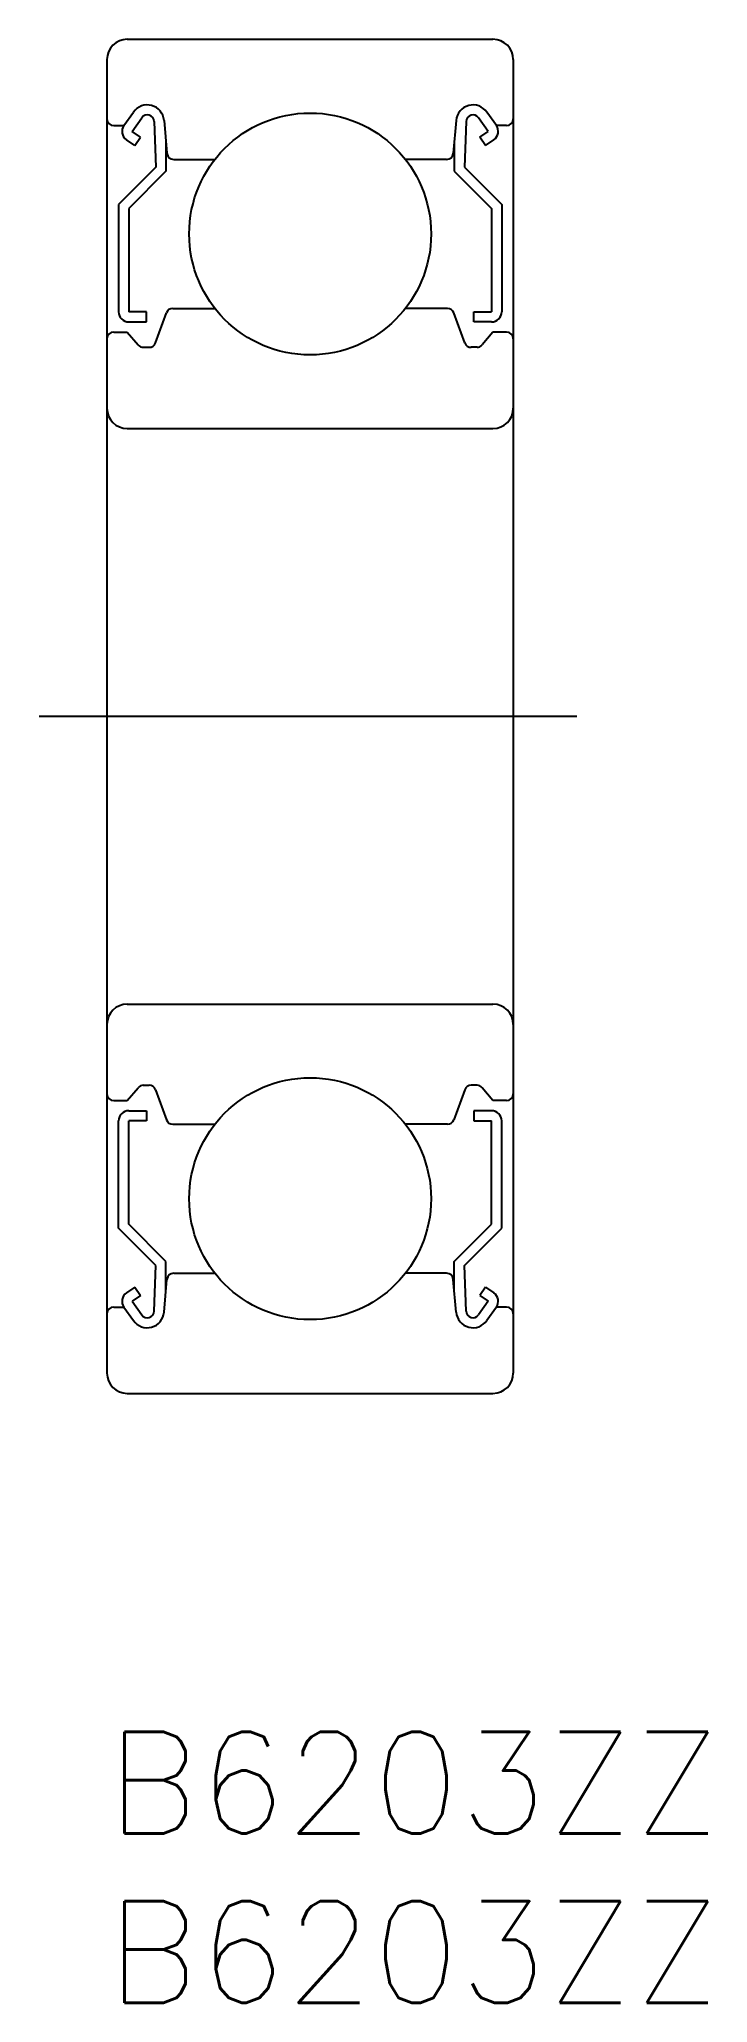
# Model space of a CAD drawing. Extents: x -2 to 17.7, y -8 to 50.
import ezdxf

# ---------------------------------------------------------------- set-up
doc = ezdxf.new("R2010")
doc.units = 0
doc.header["$LTSCALE"] = 0.5
doc.linetypes.add('CENTER', pattern=[50.8, 31.75, -6.35, 6.35, -6.35])
for name, color, linetype in [('MSM_CENTER', 1, 'CENTER'), ('MSM_CONTINUOUS', 7, 'CONTINUOUS'), ('MSM_PART_NUMBER', 7, 'CONTINUOUS')]:
    doc.layers.add(name, color=color, linetype=linetype)
doc.styles.get("Standard").update_dxf_attribs({"font": 'txt.shx', "height": 3, "bigfont": 'bigfont.shx'})

# ---------------------------------------------------------------- blocks, each defined once
blk = doc.blocks.new('*U3')
at = {"layer": 'MSM_PART_NUMBER'}
blk.add_text('B6203ZZ', height=3, dxfattribs=at).set_placement((0, -3))
blk = doc.blocks.new('*U4')
at = {"layer": 'MSM_PART_NUMBER'}
blk.add_text('B6203ZZ', height=3, dxfattribs=at).set_placement((0, -8))

msp = doc.modelspace()

# ---------------------------------------------------------------- linework, layer by layer
at = {"layer": 'MSM_CENTER'}
msp.add_line((-2, 30), (14, 30), dxfattribs=at)
at = {"layer": 'MSM_CONTINUOUS'}
for p, q in [((0.6, 50), (11.4, 50)), ((0, 49.4), (0, 10.6)), ((12, 49.4), (12, 10.6)), ((0.5, 47.45), (0.779, 47.847)), ((0.746, 47.278), (1.028, 47.68)), ((1.392, 47.573), (1.442, 46.224)), ((1.686, 47.604), (1.772, 46.632)), ((10.314, 47.604), (10.228, 46.632)), ((10.608, 47.573), (10.558, 46.224)), ((11.254, 47.278), (10.972, 47.68)), ((11.5, 47.45), (11.221, 47.847)), ((0.2, 47.45), (0.5, 47.45)), ((0.819, 46.86), (0.574, 47.032)), ((0.991, 47.105), (0.746, 47.278)), ((0.819, 46.86), (0.991, 47.105)), ((11.009, 47.105), (11.254, 47.278)), ((11.181, 46.86), (11.009, 47.105)), ((11.181, 46.86), (11.426, 47.032)), ((11.8, 47.45), (11.5, 47.45)), ((1.742, 46.972), (1.742, 46.1)), ((1.971, 46.45), (3.186, 46.45)), ((10.029, 46.45), (8.814, 46.45)), ((10.258, 46.972), (10.258, 46.1)), ((1.442, 46.224), (0.342, 45.124)), ((1.742, 46.1), (0.642, 45)), ((10.258, 46.1), (11.358, 45)), ((10.558, 46.224), (11.658, 45.124)), ((0.342, 45.124), (0.342, 41.95)), ((0.642, 45), (0.642, 41.95)), ((11.358, 45), (11.358, 41.95)), ((11.658, 45.124), (11.658, 41.95)), ((1.162, 41.95), (0.642, 41.95)), ((1.162, 41.65), (1.162, 41.95)), ((1.434, 41.032), (1.757, 41.919)), ((1.945, 42.05), (3.186, 42.05)), ((10.055, 42.05), (8.814, 42.05)), ((10.566, 41.032), (10.243, 41.919)), ((10.838, 41.95), (11.358, 41.95)), ((10.838, 41.65), (10.838, 41.95)), ((0.2, 41.35), (0.6, 41.35)), ((0.6, 41.35), (0.918, 40.971)), ((0.642, 41.65), (1.162, 41.65)), ((11.358, 41.65), (10.838, 41.65)), ((11.4, 41.35), (11.082, 40.971)), ((11.8, 41.35), (11.4, 41.35)), ((1.071, 40.9), (1.246, 40.9)), ((10.929, 40.9), (10.754, 40.9)), ((0.6, 38.5), (11.4, 38.5)), ((0.6, 21.5), (11.4, 21.5)), ((0.2, 18.65), (0.6, 18.65)), ((0.6, 18.65), (0.918, 19.029)), ((1.071, 19.1), (1.246, 19.1)), ((1.434, 18.968), (1.757, 18.081)), ((10.566, 18.968), (10.243, 18.081)), ((10.929, 19.1), (10.754, 19.1)), ((11.4, 18.65), (11.082, 19.029)), ((11.8, 18.65), (11.4, 18.65)), ((0.342, 14.876), (0.342, 18.05)), ((0.642, 18.35), (1.162, 18.35)), ((0.642, 15), (0.642, 18.05)), ((1.162, 18.05), (0.642, 18.05)), ((1.162, 18.35), (1.162, 18.05)), ((11.358, 18.35), (10.838, 18.35)), ((10.838, 18.35), (10.838, 18.05)), ((10.838, 18.05), (11.358, 18.05)), ((11.358, 15), (11.358, 18.05)), ((11.658, 14.876), (11.658, 18.05)), ((1.945, 17.95), (3.186, 17.95)), ((10.055, 17.95), (8.814, 17.95)), ((1.442, 13.776), (0.342, 14.876)), ((1.742, 13.9), (0.642, 15)), ((10.258, 13.9), (11.358, 15)), ((10.558, 13.776), (11.658, 14.876)), ((1.392, 12.427), (1.442, 13.776)), ((1.686, 12.396), (1.772, 13.368)), ((1.742, 13.028), (1.742, 13.9)), ((1.971, 13.55), (3.186, 13.55)), ((10.029, 13.55), (8.814, 13.55)), ((10.314, 12.396), (10.228, 13.368)), ((10.258, 13.028), (10.258, 13.9)), ((10.608, 12.427), (10.558, 13.776)), ((0.819, 13.14), (0.574, 12.968)), ((0.991, 12.895), (0.746, 12.722)), ((0.819, 13.14), (0.991, 12.895)), ((11.181, 13.14), (11.009, 12.895)), ((11.009, 12.895), (11.254, 12.722)), ((11.181, 13.14), (11.426, 12.968)), ((0.2, 12.55), (0.5, 12.55)), ((0.5, 12.55), (0.779, 12.153)), ((0.746, 12.722), (1.028, 12.32)), ((11.254, 12.722), (10.972, 12.32)), ((11.5, 12.55), (11.221, 12.153)), ((11.8, 12.55), (11.5, 12.55)), ((0.6, 10), (11.4, 10)), ((3.5, 10), (3.5, 10)), ((6, 10), (6, 10))]:
    msp.add_line(p, q, dxfattribs=at)
for centre in [(6, 44.25), (6, 15.75)]:
    msp.add_circle(centre, 3.572, dxfattribs=at)
for centre, radius, start, end in [((0.6, 49.4), 0.6, 90, 180), ((11.4, 49.4), 0.6, 0, 90), ((0.2, 47.65), 0.2, 180, 270), ((1.188, 47.56), 0.5, 5.06519, 144.93675), ((1.192, 47.565), 0.2, 2.13106, 144.93555), ((10.812, 47.56), 0.5, 35.06325, 174.93481), ((10.808, 47.565), 0.2, 35.06445, 177.86894), ((11.8, 47.65), 0.2, 270, 0), ((0.745, 47.277), 0.3, 144.93675, 235.03925), ((11.255, 47.277), 0.3, 304.96075, 35.06325), ((1.971, 46.65), 0.2, 185.06519, 270), ((10.029, 46.65), 0.2, 270, 354.93481), ((0.642, 41.95), 0.3, 180, 270), ((1.945, 41.85), 0.2, 90, 159.97018), ((10.055, 41.85), 0.2, 20.02982, 90), ((11.358, 41.95), 0.3, 270, 0), ((0.2, 41.15), 0.2, 90, 180), ((11.8, 41.15), 0.2, 0, 90), ((1.071, 41.1), 0.2, 219.99922, 270), ((1.246, 41.1), 0.2, 270, 339.97018), ((10.754, 41.1), 0.2, 200.02982, 270), ((10.929, 41.1), 0.2, 270, 320.00078), ((0.6, 39.1), 0.6, 180, 270), ((11.4, 39.1), 0.6, 270, 0), ((0.6, 20.9), 0.6, 90, 180), ((11.4, 20.9), 0.6, 0, 90), ((0.2, 18.85), 0.2, 180, 270), ((1.071, 18.9), 0.2, 90, 140.00078), ((1.246, 18.9), 0.2, 20.02982, 90), ((10.754, 18.9), 0.2, 90, 159.97018), ((10.929, 18.9), 0.2, 39.99922, 90), ((11.8, 18.85), 0.2, 270, 0), ((0.642, 18.05), 0.3, 90, 180), ((1.945, 18.15), 0.2, 200.02982, 270), ((10.055, 18.15), 0.2, 270, 339.97018), ((11.358, 18.05), 0.3, 0, 90), ((1.971, 13.35), 0.2, 90, 174.93481), ((10.029, 13.35), 0.2, 5.06519, 90), ((0.745, 12.723), 0.3, 124.96075, 215.06325), ((11.255, 12.723), 0.3, 324.93675, 55.03925), ((0.2, 12.35), 0.2, 90, 180), ((1.188, 12.44), 0.5, 215.06325, 354.93481), ((1.192, 12.435), 0.2, 215.06445, 357.86894), ((10.812, 12.44), 0.5, 185.06519, 324.93675), ((10.808, 12.435), 0.2, 182.13106, 324.93555), ((11.8, 12.35), 0.2, 0, 90), ((0.6, 10.6), 0.6, 180, 270), ((11.4, 10.6), 0.6, 270, 0)]:
    msp.add_arc(centre, radius, start, end, dxfattribs=at)

# ---------------------------------------------------------------- block references
for name in ['*U3', '*U4']:
    msp.add_blockref(name, (0, 0), dxfattribs=at)

doc.saveas('drawing.dxf')
